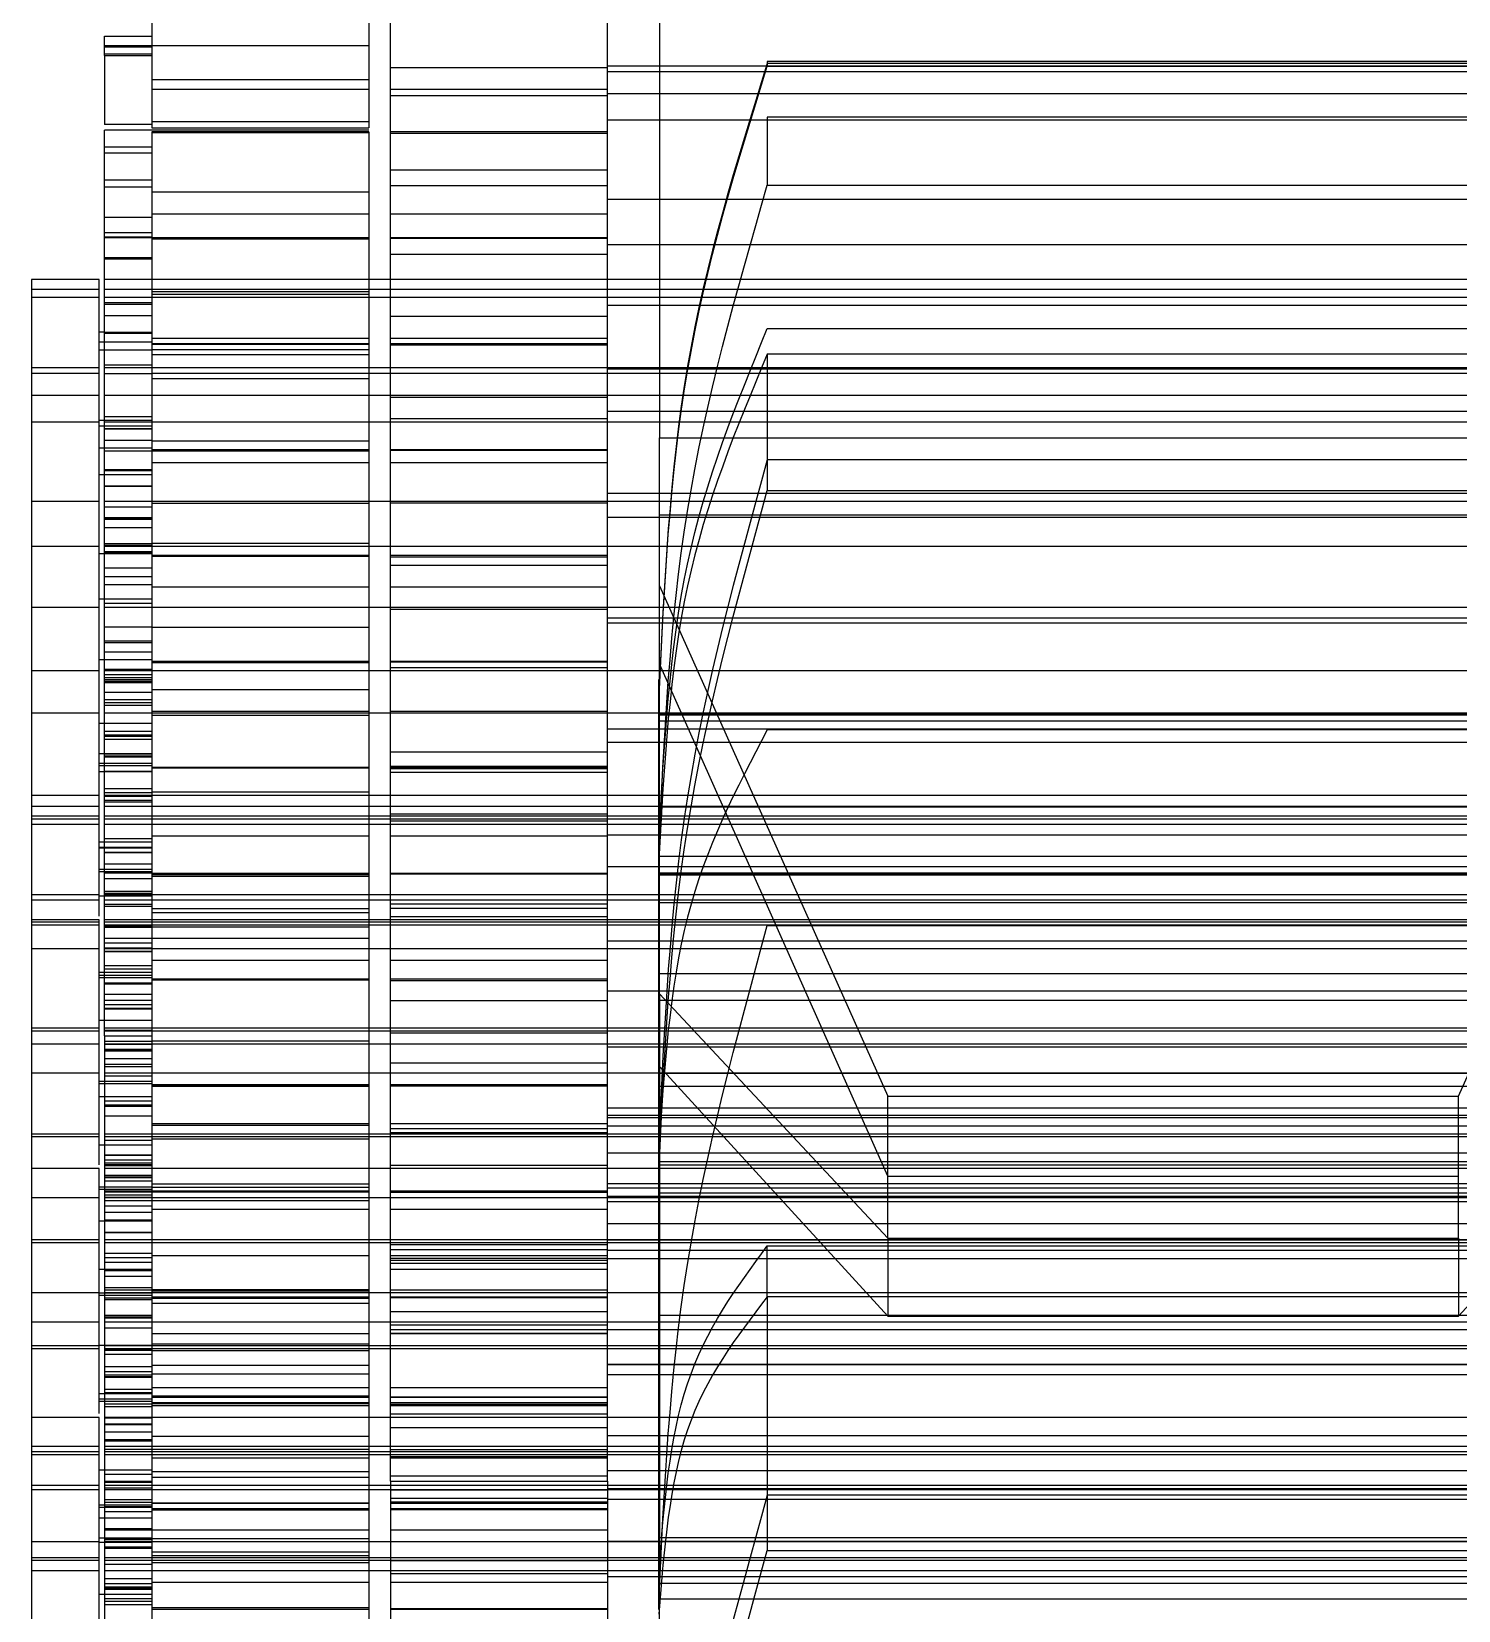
# Model space of a CAD drawing. Header units: metres. Extents: x 0 to 21025, y 0 to 14850.
# Drawn here: x 8624.15 to 8634.15, y 13126.2 to 13137.27 of the extents above; entities that cross this region are included whole.
import ezdxf

# ---------------------------------------------------------------- set-up
doc = ezdxf.new("R2010")
doc.units = ezdxf.units.M
doc.header["$LTSCALE"] = 25
doc.linetypes.add('HIDDEN2', pattern=[4.7625, 3.175, -1.5875])
doc.layers.add('ST1', color=7, linetype='HIDDEN2')

msp = doc.modelspace()

# ---------------------------------------------------------------- linework, layer by layer
at = {"layer": 'ST1'}
for p, q in [((8626.664, 13136.821), (8626.664, 13147.487)), ((8628.184, 13136.821), (8628.184, 13147.487)), ((8624.992, 13142.623), (8624.992, 13136.595)), ((8626.512, 13142.623), (8626.512, 13136.595)), ((8628.549, 13139.426), (8628.549, 13134.423)), ((8624.659, 13137.238), (8624.992, 13137.238)), ((8624.659, 13137.103), (8624.659, 13137.238)), ((8624.992, 13137.169), (8624.659, 13137.169)), ((8624.659, 13137.163), (8624.992, 13137.163)), ((8624.659, 13137.103), (8624.659, 13137.112)), ((8624.992, 13137.112), (8624.659, 13137.112)), ((8624.659, 13137.103), (8624.992, 13137.103)), ((8624.659, 13137.103), (8624.659, 13136.619)), ((8624.992, 13137.173), (8626.512, 13137.173)), ((8626.664, 13137.018), (8628.184, 13137.018)), ((8636.114, 13137.027), (8628.184, 13137.027)), ((8636.114, 13136.988), (8628.184, 13136.988)), ((8629.305, 13137.061), (8629.305, 13137.027)), ((8634.992, 13137.061), (8629.305, 13137.061)), ((8634.992, 13137.047), (8629.305, 13137.047)), ((8629.305, 13137.027), (8634.992, 13137.027)), ((8624.992, 13136.934), (8626.512, 13136.934)), ((8626.664, 13136.867), (8628.184, 13136.867)), ((8626.512, 13136.863), (8624.992, 13136.863)), ((8628.184, 13136.863), (8626.664, 13136.863)), ((8626.664, 13136.821), (8628.184, 13136.821)), ((8626.664, 13132.078), (8626.664, 13136.821)), ((8636.114, 13136.834), (8628.184, 13136.834)), ((8628.184, 13132.078), (8628.184, 13136.821)), ((8636.114, 13136.648), (8628.184, 13136.648)), ((8629.305, 13136.669), (8629.305, 13136.193)), ((8634.992, 13136.669), (8629.305, 13136.669)), ((8624.992, 13136.619), (8624.659, 13136.619)), ((8624.659, 13136.182), (8624.659, 13136.58)), ((8624.992, 13136.58), (8624.659, 13136.58)), ((8624.992, 13136.64), (8626.512, 13136.64)), ((8624.992, 13136.595), (8626.512, 13136.595)), ((8624.992, 13136.582), (8626.512, 13136.582)), ((8624.992, 13136.567), (8624.992, 13127.137)), ((8626.512, 13136.567), (8624.992, 13136.567)), ((8624.992, 13136.563), (8626.512, 13136.563)), ((8626.512, 13136.567), (8626.512, 13127.137)), ((8628.184, 13136.567), (8626.664, 13136.567)), ((8626.664, 13136.559), (8628.184, 13136.559)), ((8624.659, 13136.461), (8624.992, 13136.461)), ((8624.659, 13136.42), (8624.992, 13136.42)), ((8624.659, 13136.231), (8624.992, 13136.231)), ((8626.664, 13136.301), (8628.184, 13136.301)), ((8624.659, 13136.182), (8624.992, 13136.182)), ((8624.659, 13134.873), (8624.659, 13136.182)), ((8624.992, 13136.146), (8626.512, 13136.146)), ((8626.664, 13136.192), (8628.184, 13136.192)), ((8636.114, 13136.092), (8628.184, 13136.092)), ((8629.305, 13136.193), (8634.992, 13136.193)), ((8626.512, 13135.991), (8624.992, 13135.991)), ((8628.184, 13135.991), (8626.664, 13135.991)), ((8624.659, 13135.97), (8624.992, 13135.97)), ((8624.659, 13135.862), (8624.992, 13135.862)), ((8624.659, 13135.83), (8624.992, 13135.83)), ((8624.659, 13135.826), (8624.992, 13135.826)), ((8626.512, 13135.824), (8624.992, 13135.824)), ((8624.992, 13135.817), (8626.512, 13135.817)), ((8628.184, 13135.824), (8626.664, 13135.824)), ((8626.664, 13135.821), (8628.184, 13135.821)), ((8636.114, 13135.776), (8628.184, 13135.776)), ((8624.992, 13135.684), (8624.659, 13135.684)), ((8624.659, 13135.678), (8624.992, 13135.678)), ((8626.664, 13135.71), (8628.184, 13135.71)), ((8624.149, 13135.531), (8624.149, 13135.405)), ((8624.623, 13135.531), (8624.149, 13135.531)), ((8624.623, 13135.462), (8624.149, 13135.462)), ((8624.623, 13135.405), (8624.623, 13135.531)), ((8626.512, 13135.531), (8624.659, 13135.531)), ((8626.512, 13135.462), (8624.659, 13135.462)), ((8639.49, 13135.531), (8624.992, 13135.531)), ((8639.49, 13135.462), (8624.992, 13135.462)), ((8624.992, 13135.449), (8626.512, 13135.449)), ((8624.992, 13135.429), (8626.512, 13135.429)), ((8628.184, 13135.531), (8626.664, 13135.531)), ((8628.184, 13135.462), (8626.664, 13135.462)), ((8636.114, 13135.531), (8628.184, 13135.531)), ((8636.114, 13135.462), (8628.184, 13135.462)), ((8624.149, 13135.405), (8624.149, 13134.873)), ((8624.623, 13135.405), (8624.149, 13135.405)), ((8624.623, 13134.873), (8624.623, 13135.405)), ((8626.512, 13135.405), (8624.659, 13135.405)), ((8624.992, 13135.368), (8624.659, 13135.368)), ((8624.659, 13135.359), (8624.992, 13135.359)), ((8639.49, 13135.405), (8624.992, 13135.405)), ((8628.184, 13135.405), (8626.664, 13135.405)), ((8636.114, 13135.405), (8628.184, 13135.405)), ((8636.114, 13135.349), (8628.184, 13135.349)), ((8624.659, 13135.279), (8624.992, 13135.279)), ((8626.664, 13135.274), (8628.184, 13135.274)), ((8624.659, 13135.162), (8624.623, 13135.162)), ((8624.659, 13135.162), (8624.992, 13135.162)), ((8624.659, 13135.155), (8624.992, 13135.155)), ((8626.512, 13135.119), (8624.992, 13135.119)), ((8628.184, 13135.119), (8626.664, 13135.119)), ((8629.305, 13135.188), (8634.992, 13135.188)), ((8624.992, 13135.093), (8624.623, 13135.093)), ((8624.992, 13135.036), (8624.623, 13135.036)), ((8626.512, 13135.082), (8624.992, 13135.082)), ((8624.992, 13135.078), (8626.512, 13135.078)), ((8624.992, 13135.041), (8626.512, 13135.041)), ((8624.992, 13135.007), (8626.512, 13135.007)), ((8628.184, 13135.082), (8626.664, 13135.082)), ((8626.664, 13135.074), (8628.184, 13135.074)), ((8629.305, 13135.009), (8629.305, 13134.052)), ((8634.992, 13135.009), (8629.305, 13135.009)), ((8624.623, 13134.912), (8624.149, 13134.912)), ((8624.659, 13134.935), (8624.992, 13134.935)), ((8626.512, 13134.912), (8624.659, 13134.912)), ((8639.49, 13134.912), (8624.992, 13134.912)), ((8628.184, 13134.912), (8626.664, 13134.912)), ((8636.114, 13134.912), (8628.184, 13134.912)), ((8636.114, 13134.903), (8628.184, 13134.903)), ((8624.149, 13134.873), (8624.149, 13134.165)), ((8624.623, 13134.873), (8624.149, 13134.873)), ((8624.623, 13131.183), (8624.623, 13134.873)), ((8624.659, 13134.873), (8624.992, 13134.873)), ((8624.659, 13133.852), (8624.659, 13134.873)), ((8626.512, 13134.873), (8624.992, 13134.873)), ((8639.49, 13134.873), (8624.992, 13134.873)), ((8624.992, 13134.838), (8626.512, 13134.838)), ((8628.184, 13134.873), (8626.664, 13134.873)), ((8636.114, 13134.873), (8628.184, 13134.873)), ((8624.623, 13134.719), (8624.149, 13134.719)), ((8626.512, 13134.719), (8624.659, 13134.719)), ((8639.49, 13134.719), (8624.992, 13134.719)), ((8628.184, 13134.719), (8626.664, 13134.719)), ((8626.664, 13134.707), (8628.184, 13134.707)), ((8636.114, 13134.719), (8628.184, 13134.719)), ((8624.992, 13134.543), (8624.623, 13134.543)), ((8624.659, 13134.571), (8624.992, 13134.571)), ((8626.664, 13134.557), (8628.184, 13134.557)), ((8636.114, 13134.607), (8628.184, 13134.607)), ((8624.623, 13134.533), (8624.149, 13134.533)), ((8624.992, 13134.504), (8624.623, 13134.504)), ((8626.512, 13134.533), (8624.659, 13134.533)), ((8624.659, 13134.487), (8624.992, 13134.487)), ((8624.659, 13134.485), (8624.992, 13134.485)), ((8639.49, 13134.533), (8624.992, 13134.533)), ((8628.184, 13134.533), (8626.664, 13134.533)), ((8636.114, 13134.533), (8628.184, 13134.533)), ((8624.992, 13134.35), (8624.623, 13134.35)), ((8624.659, 13134.406), (8624.992, 13134.406)), ((8624.659, 13134.331), (8624.992, 13134.331)), ((8624.992, 13134.402), (8626.512, 13134.402)), ((8626.512, 13134.339), (8624.992, 13134.339)), ((8624.992, 13134.332), (8626.512, 13134.332)), ((8628.184, 13134.339), (8626.664, 13134.339)), ((8626.664, 13134.336), (8628.184, 13134.336)), ((8628.549, 13134.423), (8635.749, 13134.423)), ((8628.549, 13133.385), (8628.549, 13134.423)), ((8626.512, 13134.247), (8624.992, 13134.247)), ((8628.184, 13134.247), (8626.664, 13134.247)), ((8634.992, 13134.268), (8629.305, 13134.268)), ((8624.149, 13134.165), (8624.149, 13131.183)), ((8624.992, 13134.164), (8624.623, 13134.164)), ((8624.992, 13134.199), (8624.659, 13134.199)), ((8624.659, 13134.193), (8624.992, 13134.193)), ((8624.659, 13134.085), (8624.992, 13134.085)), ((8624.659, 13134.084), (8624.992, 13134.084)), ((8636.114, 13134.031), (8628.184, 13134.031)), ((8629.305, 13134.052), (8634.992, 13134.052)), ((8624.623, 13133.977), (8624.149, 13133.977)), ((8626.512, 13133.977), (8624.659, 13133.977)), ((8624.659, 13133.938), (8624.992, 13133.938)), ((8639.49, 13133.977), (8624.992, 13133.977)), ((8624.992, 13133.964), (8626.512, 13133.964)), ((8628.184, 13133.977), (8626.664, 13133.977)), ((8626.664, 13133.966), (8628.184, 13133.966)), ((8636.114, 13133.977), (8628.184, 13133.977)), ((8628.549, 13133.883), (8635.749, 13133.883)), ((8624.659, 13133.864), (8624.992, 13133.864)), ((8624.659, 13133.857), (8624.992, 13133.857)), ((8624.659, 13130.231), (8624.659, 13133.857)), ((8624.659, 13133.852), (8624.992, 13133.852)), ((8624.659, 13133.794), (8624.992, 13133.794)), ((8636.114, 13133.864), (8628.184, 13133.864)), ((8624.623, 13133.661), (8624.149, 13133.661)), ((8624.659, 13133.682), (8624.992, 13133.682)), ((8624.659, 13133.67), (8624.992, 13133.67)), ((8626.512, 13133.661), (8624.659, 13133.661)), ((8624.992, 13133.685), (8626.512, 13133.685)), ((8639.49, 13133.661), (8624.992, 13133.661)), ((8628.184, 13133.661), (8626.664, 13133.661)), ((8636.114, 13133.661), (8628.184, 13133.661)), ((8624.992, 13133.608), (8624.623, 13133.608)), ((8624.992, 13133.623), (8624.659, 13133.623)), ((8624.659, 13133.615), (8624.992, 13133.615)), ((8626.512, 13133.597), (8624.992, 13133.597)), ((8624.992, 13133.593), (8626.512, 13133.593)), ((8628.184, 13133.597), (8626.664, 13133.597)), ((8626.664, 13133.589), (8628.184, 13133.589)), ((8624.992, 13133.509), (8624.659, 13133.509)), ((8624.659, 13133.45), (8624.992, 13133.45)), ((8626.664, 13133.53), (8628.184, 13133.53)), ((8624.659, 13133.395), (8624.992, 13133.395)), ((8626.512, 13133.375), (8624.992, 13133.375)), ((8628.184, 13133.375), (8626.664, 13133.375)), ((8628.549, 13133.385), (8630.149, 13129.807)), ((8628.549, 13130.524), (8628.549, 13133.385)), ((8634.149, 13129.807), (8635.749, 13133.385)), ((8624.623, 13133.234), (8624.149, 13133.234)), ((8624.992, 13133.292), (8624.623, 13133.292)), ((8624.659, 13133.263), (8624.992, 13133.263)), ((8626.512, 13133.234), (8624.659, 13133.234)), ((8639.49, 13133.234), (8624.992, 13133.234)), ((8628.184, 13133.234), (8626.664, 13133.234)), ((8626.664, 13133.222), (8628.184, 13133.222)), ((8636.114, 13133.234), (8628.184, 13133.234)), ((8636.114, 13133.159), (8628.184, 13133.159)), ((8636.114, 13133.122), (8628.184, 13133.122)), ((8624.992, 13133.096), (8624.659, 13133.096)), ((8624.659, 13133), (8624.992, 13133)), ((8624.992, 13133.094), (8626.512, 13133.094)), ((8624.992, 13132.985), (8624.659, 13132.985)), ((8624.659, 13132.921), (8624.992, 13132.921)), ((8624.623, 13132.788), (8624.149, 13132.788)), ((8624.992, 13132.865), (8624.623, 13132.865)), ((8624.659, 13132.801), (8624.992, 13132.801)), ((8626.512, 13132.788), (8624.659, 13132.788)), ((8626.512, 13132.854), (8624.992, 13132.854)), ((8624.992, 13132.847), (8626.512, 13132.847)), ((8639.49, 13132.788), (8624.992, 13132.788)), ((8628.184, 13132.854), (8626.664, 13132.854)), ((8626.664, 13132.851), (8628.184, 13132.851)), ((8626.664, 13132.813), (8628.184, 13132.813)), ((8628.184, 13132.788), (8626.664, 13132.788)), ((8636.114, 13132.788), (8628.184, 13132.788)), ((8630.149, 13129.246), (8628.549, 13132.839)), ((8624.659, 13132.764), (8624.992, 13132.764)), ((8624.659, 13132.743), (8624.992, 13132.743)), ((8624.659, 13132.728), (8624.992, 13132.728)), ((8624.992, 13132.714), (8624.659, 13132.714)), ((8624.659, 13132.708), (8624.992, 13132.708)), ((8628.544, 13132.564), (8628.544, 13132.729)), ((8624.659, 13132.639), (8624.992, 13132.639)), ((8624.659, 13132.587), (8624.992, 13132.587)), ((8624.659, 13132.566), (8624.992, 13132.566)), ((8624.992, 13132.658), (8626.512, 13132.658)), ((8628.544, 13132.61), (8628.544, 13132.484)), ((8628.544, 13132.437), (8628.544, 13132.564)), ((8624.623, 13132.492), (8624.149, 13132.492)), ((8624.659, 13132.548), (8624.992, 13132.548)), ((8626.512, 13132.492), (8624.659, 13132.492)), ((8626.512, 13132.503), (8624.992, 13132.503)), ((8639.49, 13132.492), (8624.992, 13132.492)), ((8624.992, 13132.479), (8626.512, 13132.479)), ((8628.184, 13132.503), (8626.664, 13132.503)), ((8628.184, 13132.492), (8626.664, 13132.492)), ((8636.114, 13132.492), (8628.184, 13132.492)), ((8635.754, 13132.484), (8628.544, 13132.484)), ((8635.754, 13132.479), (8628.544, 13132.479)), ((8624.992, 13132.419), (8624.623, 13132.419)), ((8624.659, 13132.367), (8624.992, 13132.367)), ((8624.659, 13132.341), (8624.992, 13132.341)), ((8624.659, 13132.34), (8624.992, 13132.34)), ((8624.659, 13132.332), (8624.992, 13132.332)), ((8636.114, 13132.379), (8628.184, 13132.379)), ((8635.754, 13132.437), (8628.544, 13132.437)), ((8628.544, 13131.464), (8628.544, 13132.437)), ((8634.992, 13132.376), (8629.305, 13132.376)), ((8624.659, 13132.309), (8624.992, 13132.309)), ((8626.664, 13132.222), (8628.184, 13132.222)), ((8636.114, 13132.287), (8628.184, 13132.287)), ((8624.623, 13132.21), (8624.659, 13132.21)), ((8624.623, 13132.141), (8624.992, 13132.141)), ((8624.992, 13132.123), (8624.623, 13132.123)), ((8624.659, 13132.21), (8624.992, 13132.21)), ((8624.659, 13132.208), (8624.992, 13132.208)), ((8624.659, 13132.194), (8624.992, 13132.194)), ((8624.659, 13132.185), (8624.992, 13132.185)), ((8626.512, 13132.112), (8624.992, 13132.112)), ((8624.992, 13132.108), (8626.512, 13132.108)), ((8626.664, 13132.121), (8628.184, 13132.121)), ((8628.184, 13132.112), (8626.664, 13132.112)), ((8624.623, 13132.084), (8624.992, 13132.084)), ((8624.659, 13132.086), (8624.992, 13132.086)), ((8626.664, 13132.104), (8628.184, 13132.104)), ((8626.664, 13132.078), (8628.184, 13132.078)), ((8626.664, 13127.108), (8626.664, 13132.078)), ((8628.184, 13127.108), (8628.184, 13132.078)), ((8624.623, 13131.916), (8624.149, 13131.916)), ((8624.659, 13131.965), (8624.992, 13131.965)), ((8624.659, 13131.937), (8624.992, 13131.937)), ((8624.659, 13131.916), (8624.992, 13131.916)), ((8626.512, 13131.916), (8624.659, 13131.916)), ((8624.659, 13131.91), (8624.992, 13131.91)), ((8624.992, 13131.941), (8626.512, 13131.941)), ((8639.49, 13131.916), (8624.992, 13131.916)), ((8628.184, 13131.916), (8626.664, 13131.916)), ((8636.114, 13131.916), (8628.184, 13131.916)), ((8624.149, 13131.841), (8624.623, 13131.841)), ((8624.992, 13131.879), (8624.659, 13131.879)), ((8624.659, 13131.871), (8624.992, 13131.871)), ((8624.659, 13131.841), (8626.512, 13131.841)), ((8624.992, 13131.841), (8639.49, 13131.841)), ((8626.664, 13131.841), (8628.184, 13131.841)), ((8626.664, 13131.786), (8628.184, 13131.786)), ((8628.184, 13131.841), (8636.114, 13131.841)), ((8635.749, 13131.833), (8628.549, 13131.833)), ((8624.149, 13131.772), (8624.623, 13131.772)), ((8624.623, 13131.749), (8624.149, 13131.749)), ((8624.149, 13131.715), (8624.623, 13131.715)), ((8624.659, 13131.772), (8626.512, 13131.772)), ((8626.512, 13131.749), (8624.659, 13131.749)), ((8624.659, 13131.715), (8626.512, 13131.715)), ((8624.992, 13131.772), (8639.49, 13131.772)), ((8639.49, 13131.749), (8624.992, 13131.749)), ((8624.992, 13131.715), (8639.49, 13131.715)), ((8626.664, 13131.772), (8628.184, 13131.772)), ((8628.184, 13131.749), (8626.664, 13131.749)), ((8626.664, 13131.737), (8628.184, 13131.737)), ((8626.664, 13131.715), (8628.184, 13131.715)), ((8628.184, 13131.772), (8636.114, 13131.772)), ((8636.114, 13131.749), (8628.184, 13131.749)), ((8628.184, 13131.715), (8636.114, 13131.715)), ((8624.623, 13131.591), (8624.992, 13131.591)), ((8624.992, 13131.611), (8624.659, 13131.611)), ((8626.512, 13131.631), (8624.992, 13131.631)), ((8628.184, 13131.631), (8626.664, 13131.631)), ((8636.114, 13131.637), (8628.184, 13131.637)), ((8624.623, 13131.552), (8624.992, 13131.552)), ((8624.992, 13131.547), (8624.623, 13131.547)), ((8624.659, 13131.518), (8624.992, 13131.518)), ((8624.659, 13131.515), (8624.992, 13131.515)), ((8635.754, 13131.487), (8628.544, 13131.487)), ((8628.544, 13129.256), (8628.544, 13131.464)), ((8624.623, 13131.398), (8624.992, 13131.398)), ((8624.992, 13131.38), (8624.623, 13131.38)), ((8624.659, 13131.436), (8624.992, 13131.436)), ((8624.659, 13131.372), (8624.992, 13131.372)), ((8624.659, 13131.334), (8624.992, 13131.334)), ((8626.512, 13131.369), (8624.992, 13131.369)), ((8624.992, 13131.362), (8626.512, 13131.362)), ((8624.992, 13131.35), (8626.512, 13131.35)), ((8628.184, 13131.369), (8626.664, 13131.369)), ((8626.664, 13131.366), (8628.184, 13131.366)), ((8636.114, 13131.415), (8628.184, 13131.415)), ((8635.754, 13131.37), (8628.544, 13131.37)), ((8635.754, 13131.356), (8628.544, 13131.356)), ((8635.749, 13131.361), (8628.549, 13131.361)), ((8624.992, 13131.241), (8624.659, 13131.241)), ((8624.992, 13131.229), (8624.659, 13131.229)), ((8624.659, 13131.223), (8624.992, 13131.223)), ((8624.149, 13131.222), (8624.623, 13131.222)), ((8624.149, 13131.183), (8624.149, 13131.044)), ((8624.149, 13131.183), (8624.623, 13131.183)), ((8624.623, 13131.212), (8624.992, 13131.212)), ((8624.623, 13131.07), (8624.623, 13131.183)), ((8624.659, 13131.222), (8626.512, 13131.222)), ((8624.659, 13131.183), (8626.512, 13131.183)), ((8624.659, 13131.154), (8624.992, 13131.154)), ((8624.659, 13131.139), (8624.992, 13131.139)), ((8624.992, 13131.222), (8639.49, 13131.222)), ((8624.992, 13131.183), (8639.49, 13131.183)), ((8624.992, 13131.124), (8626.512, 13131.124)), ((8626.664, 13131.222), (8628.184, 13131.222)), ((8626.664, 13131.183), (8628.184, 13131.183)), ((8628.184, 13131.153), (8626.664, 13131.153)), ((8628.184, 13131.122), (8626.664, 13131.122)), ((8628.184, 13131.222), (8636.114, 13131.222)), ((8628.184, 13131.183), (8636.114, 13131.183)), ((8628.549, 13131.165), (8635.749, 13131.165)), ((8624.149, 13131.044), (8624.149, 13130.172)), ((8624.623, 13131.044), (8624.149, 13131.044)), ((8624.149, 13131.029), (8624.623, 13131.029)), ((8624.623, 13131.007), (8624.149, 13131.007)), ((8624.623, 13130.173), (8624.623, 13131.044)), ((8626.512, 13131.044), (8624.659, 13131.044)), ((8624.659, 13131.029), (8626.512, 13131.029)), ((8626.512, 13131.007), (8624.659, 13131.007)), ((8624.992, 13131.094), (8626.512, 13131.094)), ((8639.49, 13131.044), (8624.992, 13131.044)), ((8624.992, 13131.029), (8639.49, 13131.029)), ((8639.49, 13131.007), (8624.992, 13131.007)), ((8626.664, 13131.068), (8628.184, 13131.068)), ((8628.184, 13131.044), (8626.664, 13131.044)), ((8626.664, 13131.029), (8628.184, 13131.029)), ((8628.184, 13131.007), (8626.664, 13131.007)), ((8636.114, 13131.044), (8628.184, 13131.044)), ((8628.184, 13131.029), (8636.114, 13131.029)), ((8636.114, 13131.007), (8628.184, 13131.007)), ((8629.305, 13131.004), (8634.992, 13131.004)), ((8624.659, 13130.999), (8624.992, 13130.999)), ((8624.659, 13130.993), (8624.992, 13130.993)), ((8624.992, 13130.912), (8624.659, 13130.912)), ((8624.992, 13130.994), (8626.512, 13130.994)), ((8624.992, 13130.914), (8626.512, 13130.914)), ((8636.114, 13130.894), (8628.184, 13130.894)), ((8624.149, 13130.843), (8624.623, 13130.843)), ((8624.659, 13130.882), (8624.992, 13130.882)), ((8624.659, 13130.847), (8624.992, 13130.847)), ((8624.659, 13130.843), (8624.992, 13130.843)), ((8624.659, 13130.843), (8626.512, 13130.843)), ((8624.659, 13130.824), (8624.992, 13130.824)), ((8624.659, 13130.822), (8624.992, 13130.822)), ((8624.992, 13130.843), (8639.49, 13130.843)), ((8626.664, 13130.843), (8628.184, 13130.843)), ((8628.184, 13130.843), (8636.114, 13130.843)), ((8624.992, 13130.675), (8624.623, 13130.675)), ((8624.659, 13130.723), (8624.992, 13130.723)), ((8624.659, 13130.7), (8624.992, 13130.7)), ((8626.512, 13130.759), (8624.992, 13130.759)), ((8628.184, 13130.759), (8626.664, 13130.759)), ((8624.623, 13130.656), (8624.992, 13130.656)), ((8624.992, 13130.638), (8624.623, 13130.638)), ((8624.659, 13130.601), (8624.992, 13130.601)), ((8624.659, 13130.597), (8624.992, 13130.597)), ((8624.659, 13130.596), (8624.992, 13130.596)), ((8626.512, 13130.627), (8624.992, 13130.627)), ((8624.992, 13130.623), (8626.512, 13130.623)), ((8628.184, 13130.627), (8626.664, 13130.627)), ((8626.664, 13130.619), (8628.184, 13130.619)), ((8628.549, 13130.667), (8635.749, 13130.667)), ((8624.992, 13130.521), (8624.659, 13130.521)), ((8624.659, 13130.48), (8624.992, 13130.48)), ((8624.659, 13130.45), (8624.992, 13130.45)), ((8626.664, 13130.478), (8628.184, 13130.478)), ((8636.114, 13130.543), (8628.184, 13130.543)), ((8628.544, 13130.48), (8635.754, 13130.48)), ((8630.149, 13128.813), (8628.549, 13130.524)), ((8628.549, 13130.524), (8628.549, 13126.714)), ((8624.623, 13130.34), (8624.992, 13130.34)), ((8624.659, 13130.425), (8624.992, 13130.425)), ((8624.992, 13130.418), (8624.659, 13130.418)), ((8624.149, 13130.287), (8624.623, 13130.287)), ((8624.623, 13130.264), (8624.149, 13130.264)), ((8624.659, 13130.287), (8626.512, 13130.287)), ((8624.659, 13130.271), (8624.992, 13130.271)), ((8626.512, 13130.264), (8624.659, 13130.264)), ((8624.659, 13130.231), (8624.992, 13130.231)), ((8624.659, 13130.231), (8624.659, 13122.405)), ((8624.992, 13130.287), (8639.49, 13130.287)), ((8639.49, 13130.264), (8624.992, 13130.264)), ((8626.664, 13130.287), (8628.184, 13130.287)), ((8628.184, 13130.264), (8626.664, 13130.264)), ((8626.664, 13130.252), (8628.184, 13130.252)), ((8628.184, 13130.287), (8636.114, 13130.287)), ((8636.114, 13130.264), (8628.184, 13130.264)), ((8624.149, 13130.172), (8624.149, 13129.27)), ((8624.623, 13130.172), (8624.149, 13130.172)), ((8624.623, 13129.326), (8624.623, 13130.172)), ((8624.659, 13130.193), (8624.992, 13130.193)), ((8624.659, 13130.172), (8624.992, 13130.172)), ((8626.512, 13130.172), (8624.659, 13130.172)), ((8624.992, 13130.135), (8624.659, 13130.135)), ((8624.659, 13130.134), (8624.992, 13130.134)), ((8624.659, 13130.126), (8624.992, 13130.126)), ((8624.992, 13130.126), (8624.659, 13130.126)), ((8624.992, 13130.196), (8626.512, 13130.196)), ((8639.49, 13130.172), (8624.992, 13130.172)), ((8628.184, 13130.172), (8626.664, 13130.172)), ((8636.114, 13130.172), (8628.184, 13130.172)), ((8636.114, 13130.152), (8628.184, 13130.152)), ((8624.659, 13130.071), (8624.992, 13130.071)), ((8624.659, 13130.031), (8624.992, 13130.031)), ((8624.659, 13130.016), (8624.992, 13130.016)), ((8626.664, 13130.041), (8628.184, 13130.041)), ((8628.549, 13130.015), (8630.149, 13128.266)), ((8634.149, 13128.266), (8635.749, 13130.015)), ((8624.149, 13129.971), (8624.623, 13129.971)), ((8624.623, 13129.913), (8624.992, 13129.913)), ((8624.992, 13129.895), (8624.623, 13129.895)), ((8624.659, 13129.971), (8626.512, 13129.971)), ((8624.659, 13129.951), (8624.992, 13129.951)), ((8624.992, 13129.971), (8639.49, 13129.971)), ((8626.664, 13129.971), (8628.184, 13129.971)), ((8628.184, 13129.971), (8636.114, 13129.971)), ((8628.544, 13129.969), (8635.754, 13129.969)), ((8624.992, 13129.803), (8624.623, 13129.803)), ((8626.512, 13129.887), (8624.992, 13129.887)), ((8626.512, 13129.884), (8624.992, 13129.884)), ((8624.992, 13129.877), (8626.512, 13129.877)), ((8628.184, 13129.887), (8626.664, 13129.887)), ((8628.184, 13129.884), (8626.664, 13129.884)), ((8626.664, 13129.881), (8628.184, 13129.881)), ((8628.544, 13129.877), (8635.754, 13129.877)), ((8630.149, 13128.813), (8630.149, 13129.807)), ((8630.149, 13129.807), (8634.149, 13129.807)), ((8634.149, 13128.813), (8634.149, 13129.807)), ((8624.659, 13129.774), (8624.992, 13129.774)), ((8624.992, 13129.744), (8624.659, 13129.744)), ((8624.659, 13129.738), (8624.992, 13129.738)), ((8628.184, 13129.726), (8636.114, 13129.726)), ((8624.659, 13129.669), (8624.992, 13129.669)), ((8626.512, 13129.613), (8624.992, 13129.613)), ((8624.992, 13129.605), (8626.512, 13129.605)), ((8628.184, 13129.613), (8626.664, 13129.613)), ((8628.184, 13129.579), (8626.664, 13129.579)), ((8636.114, 13129.671), (8628.184, 13129.671)), ((8628.184, 13129.657), (8636.114, 13129.657)), ((8628.184, 13129.6), (8636.114, 13129.6)), ((8624.149, 13129.544), (8624.623, 13129.544)), ((8624.623, 13129.522), (8624.149, 13129.522)), ((8624.623, 13129.467), (8624.992, 13129.467)), ((8624.659, 13129.544), (8626.512, 13129.544)), ((8626.512, 13129.522), (8624.659, 13129.522)), ((8624.992, 13129.496), (8624.659, 13129.496)), ((8624.992, 13129.544), (8639.49, 13129.544)), ((8639.49, 13129.522), (8624.992, 13129.522)), ((8624.992, 13129.509), (8626.512, 13129.509)), ((8628.184, 13129.55), (8626.664, 13129.55)), ((8626.664, 13129.544), (8628.184, 13129.544)), ((8628.184, 13129.522), (8626.664, 13129.522)), ((8628.184, 13129.544), (8636.114, 13129.544)), ((8636.114, 13129.522), (8628.184, 13129.522)), ((8624.659, 13129.397), (8624.992, 13129.397)), ((8624.659, 13129.395), (8624.992, 13129.395)), ((8624.659, 13129.362), (8624.992, 13129.362)), ((8636.114, 13129.409), (8628.184, 13129.409)), ((8635.754, 13129.346), (8628.544, 13129.346)), ((8624.149, 13129.3), (8624.149, 13128.428)), ((8624.623, 13129.3), (8624.149, 13129.3)), ((8624.623, 13128.428), (8624.623, 13129.3)), ((8624.659, 13129.339), (8624.992, 13129.339)), ((8624.659, 13129.328), (8624.992, 13129.328)), ((8624.659, 13129.322), (8624.992, 13129.322)), ((8626.512, 13129.3), (8624.659, 13129.3)), ((8624.659, 13129.254), (8624.992, 13129.254)), ((8624.659, 13129.249), (8624.992, 13129.249)), ((8624.659, 13129.238), (8624.992, 13129.238)), ((8639.49, 13129.3), (8624.992, 13129.3)), ((8626.664, 13129.324), (8628.184, 13129.324)), ((8628.184, 13129.3), (8626.664, 13129.3)), ((8636.114, 13129.3), (8628.184, 13129.3)), ((8635.754, 13129.323), (8628.544, 13129.323)), ((8628.544, 13129.128), (8628.544, 13129.256)), ((8630.149, 13129.246), (8634.149, 13129.246)), ((8624.623, 13129.171), (8624.992, 13129.171)), ((8624.992, 13129.153), (8624.623, 13129.153)), ((8624.659, 13129.215), (8624.992, 13129.215)), ((8624.659, 13129.144), (8624.992, 13129.144)), ((8624.659, 13129.136), (8624.992, 13129.136)), ((8626.512, 13129.19), (8624.992, 13129.19)), ((8624.992, 13129.169), (8626.512, 13129.169)), ((8626.512, 13129.142), (8624.992, 13129.142)), ((8624.992, 13129.138), (8626.512, 13129.138)), ((8628.184, 13129.142), (8626.664, 13129.142)), ((8626.664, 13129.134), (8628.184, 13129.134)), ((8636.114, 13129.193), (8628.184, 13129.193)), ((8636.114, 13129.162), (8628.184, 13129.162)), ((8635.754, 13129.128), (8628.544, 13129.128)), ((8628.544, 13126.209), (8628.544, 13129.128)), ((8624.149, 13129.098), (8624.623, 13129.098)), ((8624.659, 13129.116), (8624.992, 13129.116)), ((8624.659, 13129.099), (8624.992, 13129.099)), ((8624.659, 13129.098), (8626.512, 13129.098)), ((8624.659, 13129.077), (8624.992, 13129.077)), ((8624.992, 13129.036), (8624.659, 13129.036)), ((8624.992, 13129.098), (8639.49, 13129.098)), ((8626.512, 13129.074), (8624.992, 13129.074)), ((8626.512, 13129.014), (8624.992, 13129.014)), ((8626.664, 13129.098), (8628.184, 13129.098)), ((8628.184, 13129.014), (8626.664, 13129.014)), ((8628.184, 13129.107), (8636.114, 13129.107)), ((8628.184, 13129.098), (8636.114, 13129.098)), ((8628.184, 13129.068), (8636.114, 13129.068)), ((8624.992, 13128.931), (8624.623, 13128.931)), ((8624.659, 13128.995), (8624.992, 13128.995)), ((8624.659, 13128.94), (8624.992, 13128.94)), ((8628.184, 13128.914), (8636.114, 13128.914)), ((8624.149, 13128.802), (8624.623, 13128.802)), ((8624.659, 13128.853), (8624.992, 13128.853)), ((8624.659, 13128.851), (8624.992, 13128.851)), ((8624.659, 13128.802), (8626.512, 13128.802)), ((8624.992, 13128.802), (8639.49, 13128.802)), ((8626.664, 13128.802), (8628.184, 13128.802)), ((8628.184, 13128.802), (8636.114, 13128.802)), ((8636.114, 13128.799), (8628.184, 13128.799)), ((8630.149, 13128.813), (8634.149, 13128.813)), ((8630.149, 13128.813), (8630.149, 13128.266)), ((8634.149, 13128.813), (8634.149, 13128.266)), ((8624.623, 13128.779), (8624.149, 13128.779)), ((8626.512, 13128.779), (8624.659, 13128.779)), ((8624.659, 13128.706), (8624.992, 13128.706)), ((8639.49, 13128.779), (8624.992, 13128.779)), ((8624.992, 13128.69), (8626.512, 13128.69)), ((8628.184, 13128.779), (8626.664, 13128.779)), ((8626.664, 13128.767), (8628.184, 13128.767)), ((8626.664, 13128.733), (8628.184, 13128.733)), ((8626.664, 13128.69), (8628.184, 13128.69)), ((8636.114, 13128.779), (8628.184, 13128.779)), ((8628.184, 13128.728), (8636.114, 13128.728)), ((8629.305, 13128.758), (8634.992, 13128.758)), ((8629.305, 13128.402), (8629.305, 13128.758)), ((8624.623, 13128.595), (8624.992, 13128.595)), ((8624.992, 13128.674), (8624.659, 13128.674)), ((8624.992, 13128.641), (8624.659, 13128.641)), ((8624.659, 13128.586), (8624.992, 13128.586)), ((8626.664, 13128.672), (8628.184, 13128.672)), ((8626.664, 13128.658), (8628.184, 13128.658)), ((8626.664, 13128.638), (8628.184, 13128.638)), ((8626.664, 13128.595), (8628.184, 13128.595)), ((8636.114, 13128.667), (8628.184, 13128.667)), ((8624.659, 13128.546), (8624.992, 13128.546)), ((8624.659, 13128.466), (8624.992, 13128.466)), ((8624.149, 13128.428), (8624.149, 13127.556)), ((8624.623, 13128.428), (8624.149, 13128.428)), ((8624.623, 13127.582), (8624.623, 13128.428)), ((8624.623, 13128.428), (8624.992, 13128.428)), ((8624.992, 13128.41), (8624.623, 13128.41)), ((8624.659, 13128.449), (8624.992, 13128.449)), ((8624.659, 13128.428), (8624.992, 13128.428)), ((8626.512, 13128.428), (8624.659, 13128.428)), ((8624.992, 13128.391), (8624.659, 13128.391)), ((8624.659, 13128.382), (8624.992, 13128.382)), ((8624.992, 13128.452), (8626.512, 13128.452)), ((8624.992, 13128.443), (8626.512, 13128.443)), ((8639.49, 13128.428), (8624.992, 13128.428)), ((8626.512, 13128.399), (8624.992, 13128.399)), ((8624.992, 13128.392), (8626.512, 13128.392)), ((8624.992, 13128.357), (8626.512, 13128.357)), ((8628.184, 13128.447), (8626.664, 13128.447)), ((8628.184, 13128.428), (8626.664, 13128.428)), ((8628.184, 13128.399), (8626.664, 13128.399)), ((8626.664, 13128.396), (8628.184, 13128.396)), ((8636.114, 13128.428), (8628.184, 13128.428)), ((8629.305, 13128.402), (8629.305, 13126.623)), ((8634.992, 13128.402), (8629.305, 13128.402)), ((8624.659, 13128.272), (8624.992, 13128.272)), ((8624.992, 13128.259), (8624.659, 13128.259)), ((8624.659, 13128.253), (8624.992, 13128.253)), ((8626.664, 13128.297), (8628.184, 13128.297)), ((8628.544, 13128.273), (8635.754, 13128.273)), ((8630.149, 13128.266), (8634.149, 13128.266)), ((8624.149, 13128.226), (8624.623, 13128.226)), ((8624.659, 13128.226), (8626.512, 13128.226)), ((8624.659, 13128.184), (8624.992, 13128.184)), ((8624.992, 13128.226), (8639.49, 13128.226)), ((8626.512, 13128.142), (8624.992, 13128.142)), ((8626.664, 13128.226), (8628.184, 13128.226)), ((8628.184, 13128.202), (8626.664, 13128.202)), ((8626.664, 13128.172), (8628.184, 13128.172)), ((8626.664, 13128.145), (8628.184, 13128.145)), ((8628.184, 13128.142), (8626.664, 13128.142)), ((8628.184, 13128.226), (8636.114, 13128.226)), ((8628.184, 13128.172), (8636.114, 13128.172)), ((8624.149, 13128.059), (8624.623, 13128.059)), ((8624.623, 13128.037), (8624.149, 13128.037)), ((8624.992, 13128.059), (8624.623, 13128.059)), ((8624.659, 13128.059), (8626.512, 13128.059)), ((8626.512, 13128.037), (8624.659, 13128.037)), ((8624.659, 13128.03), (8624.992, 13128.03)), ((8624.659, 13128.028), (8624.992, 13128.028)), ((8624.992, 13128.072), (8626.512, 13128.072)), ((8624.992, 13128.059), (8639.49, 13128.059)), ((8639.49, 13128.037), (8624.992, 13128.037)), ((8624.992, 13128.024), (8626.512, 13128.024)), ((8626.664, 13128.059), (8628.184, 13128.059)), ((8628.184, 13128.037), (8626.664, 13128.037)), ((8628.184, 13128.059), (8636.114, 13128.059)), ((8636.114, 13128.037), (8628.184, 13128.037)), ((8624.659, 13128), (8624.992, 13128)), ((8624.659, 13127.912), (8624.992, 13127.912)), ((8624.992, 13127.921), (8626.512, 13127.921)), ((8636.114, 13127.927), (8628.184, 13127.927)), ((8636.114, 13127.924), (8628.184, 13127.924)), ((8624.659, 13127.877), (8624.992, 13127.877)), ((8624.659, 13127.854), (8624.992, 13127.854)), ((8624.659, 13127.843), (8624.992, 13127.843)), ((8624.659, 13127.837), (8624.992, 13127.837)), ((8624.992, 13127.861), (8626.512, 13127.861)), ((8628.184, 13127.856), (8636.114, 13127.856)), ((8624.623, 13127.723), (8624.992, 13127.723)), ((8624.623, 13127.686), (8624.992, 13127.686)), ((8624.659, 13127.753), (8624.992, 13127.753)), ((8624.992, 13127.752), (8624.659, 13127.752)), ((8624.659, 13127.73), (8624.992, 13127.73)), ((8624.992, 13127.766), (8626.512, 13127.766)), ((8626.512, 13127.705), (8624.992, 13127.705)), ((8624.992, 13127.697), (8626.512, 13127.697)), ((8626.664, 13127.766), (8628.184, 13127.766)), ((8626.664, 13127.701), (8628.184, 13127.701)), ((8626.664, 13127.697), (8628.184, 13127.697)), ((8624.992, 13127.668), (8624.623, 13127.668)), ((8624.659, 13127.651), (8624.992, 13127.651)), ((8624.659, 13127.631), (8624.992, 13127.631)), ((8626.512, 13127.657), (8624.992, 13127.657)), ((8624.992, 13127.653), (8626.512, 13127.653)), ((8624.992, 13127.64), (8626.512, 13127.64)), ((8628.184, 13127.657), (8626.664, 13127.657)), ((8626.664, 13127.649), (8628.184, 13127.649)), ((8626.664, 13127.64), (8628.184, 13127.64)), ((8626.664, 13127.58), (8628.184, 13127.58)), ((8624.149, 13127.556), (8624.149, 13127.047)), ((8624.623, 13127.556), (8624.149, 13127.556)), ((8624.623, 13127.047), (8624.623, 13127.556)), ((8626.512, 13127.556), (8624.659, 13127.556)), ((8624.992, 13127.551), (8624.659, 13127.551)), ((8624.659, 13127.51), (8624.992, 13127.51)), ((8624.659, 13127.51), (8624.992, 13127.51)), ((8624.659, 13127.505), (8624.992, 13127.505)), ((8639.49, 13127.556), (8624.992, 13127.556)), ((8628.184, 13127.556), (8626.664, 13127.556)), ((8626.664, 13127.485), (8628.184, 13127.485)), ((8636.114, 13127.556), (8628.184, 13127.556)), ((8624.149, 13127.354), (8624.623, 13127.354)), ((8624.659, 13127.455), (8624.992, 13127.455)), ((8624.659, 13127.4), (8624.992, 13127.4)), ((8624.659, 13127.391), (8624.992, 13127.391)), ((8624.659, 13127.354), (8624.992, 13127.354)), ((8624.659, 13127.354), (8626.512, 13127.354)), ((8624.992, 13127.425), (8626.512, 13127.425)), ((8624.992, 13127.354), (8639.49, 13127.354)), ((8626.664, 13127.354), (8628.184, 13127.354)), ((8628.184, 13127.429), (8636.114, 13127.429)), ((8628.184, 13127.354), (8636.114, 13127.354)), ((8624.149, 13127.317), (8624.623, 13127.317)), ((8624.623, 13127.294), (8624.149, 13127.294)), ((8624.659, 13127.333), (8624.992, 13127.333)), ((8624.659, 13127.317), (8626.512, 13127.317)), ((8626.512, 13127.294), (8624.659, 13127.294)), ((8626.512, 13127.33), (8624.992, 13127.33)), ((8624.992, 13127.317), (8639.49, 13127.317)), ((8639.49, 13127.294), (8624.992, 13127.294)), ((8626.512, 13127.27), (8624.992, 13127.27)), ((8626.664, 13127.33), (8628.184, 13127.33)), ((8626.664, 13127.317), (8628.184, 13127.317)), ((8628.184, 13127.294), (8626.664, 13127.294)), ((8626.664, 13127.282), (8628.184, 13127.282)), ((8628.184, 13127.27), (8626.664, 13127.27)), ((8628.184, 13127.317), (8636.114, 13127.317)), ((8636.114, 13127.294), (8628.184, 13127.294)), ((8624.992, 13127.187), (8624.623, 13127.187)), ((8624.992, 13127.156), (8624.659, 13127.156)), ((8624.992, 13127.176), (8626.512, 13127.176)), ((8624.992, 13127.137), (8626.512, 13127.137)), ((8624.992, 13127.137), (8624.992, 13123.224)), ((8626.512, 13127.137), (8626.512, 13123.224)), ((8626.664, 13127.147), (8628.184, 13127.147)), ((8636.114, 13127.182), (8628.184, 13127.182)), ((8624.623, 13127.078), (8624.149, 13127.078)), ((8624.149, 13127.047), (8624.149, 13126.339)), ((8624.623, 13127.047), (8624.149, 13127.047)), ((8624.623, 13123.357), (8624.623, 13127.047)), ((8624.659, 13127.108), (8624.992, 13127.108)), ((8624.659, 13127.107), (8624.992, 13127.107)), ((8624.659, 13127.101), (8624.992, 13127.101)), ((8626.512, 13127.078), (8624.659, 13127.078)), ((8624.659, 13127.061), (8624.992, 13127.061)), ((8626.512, 13127.047), (8624.659, 13127.047)), ((8639.49, 13127.078), (8624.992, 13127.078)), ((8639.49, 13127.047), (8624.992, 13127.047)), ((8626.664, 13127.108), (8626.664, 13119.282)), ((8626.664, 13127.108), (8628.184, 13127.108)), ((8628.184, 13127.078), (8626.664, 13127.078)), ((8626.664, 13127.049), (8628.184, 13127.049)), ((8628.184, 13127.047), (8626.664, 13127.047)), ((8628.184, 13127.108), (8628.184, 13119.282)), ((8636.114, 13127.078), (8628.184, 13127.078)), ((8636.114, 13127.054), (8628.184, 13127.054)), ((8636.114, 13127.047), (8628.184, 13127.047)), ((8624.623, 13126.943), (8624.992, 13126.943)), ((8624.992, 13126.925), (8624.623, 13126.925)), ((8624.659, 13126.981), (8624.992, 13126.981)), ((8624.659, 13126.961), (8624.992, 13126.961)), ((8624.992, 13126.929), (8624.659, 13126.929)), ((8624.659, 13126.928), (8624.992, 13126.928)), ((8624.992, 13126.958), (8626.512, 13126.958)), ((8624.992, 13126.954), (8626.512, 13126.954)), ((8626.512, 13126.914), (8624.992, 13126.914)), ((8624.992, 13126.907), (8626.512, 13126.907)), ((8626.664, 13126.989), (8628.184, 13126.989)), ((8628.184, 13126.962), (8626.664, 13126.962)), ((8626.664, 13126.954), (8628.184, 13126.954)), ((8628.184, 13126.914), (8626.664, 13126.914)), ((8626.664, 13126.911), (8628.184, 13126.911)), ((8628.184, 13126.983), (8636.114, 13126.983)), ((8634.992, 13127.01), (8629.305, 13127.01)), ((8624.623, 13126.851), (8624.992, 13126.851)), ((8624.659, 13126.897), (8624.992, 13126.897)), ((8624.992, 13126.709), (8624.623, 13126.709)), ((8624.992, 13126.774), (8624.659, 13126.774)), ((8624.659, 13126.768), (8624.992, 13126.768)), ((8624.659, 13126.705), (8624.992, 13126.705)), ((8624.659, 13126.699), (8624.992, 13126.699)), ((8624.992, 13126.768), (8626.512, 13126.768)), ((8624.992, 13126.708), (8626.512, 13126.708)), ((8626.664, 13126.768), (8628.184, 13126.768)), ((8628.184, 13126.687), (8636.114, 13126.687)), ((8628.549, 13126.714), (8635.749, 13126.714)), ((8628.549, 13125.6), (8628.549, 13126.714)), ((8624.623, 13126.684), (8624.149, 13126.684)), ((8624.149, 13126.574), (8624.623, 13126.574)), ((8624.992, 13126.678), (8624.623, 13126.678)), ((8626.512, 13126.684), (8624.659, 13126.684)), ((8624.659, 13126.683), (8624.992, 13126.683)), ((8624.992, 13126.646), (8624.659, 13126.646)), ((8624.659, 13126.638), (8624.992, 13126.638)), ((8624.659, 13126.574), (8626.512, 13126.574)), ((8639.49, 13126.684), (8624.992, 13126.684)), ((8624.992, 13126.613), (8626.512, 13126.613)), ((8624.992, 13126.587), (8626.512, 13126.587)), ((8624.992, 13126.574), (8639.49, 13126.574)), ((8628.184, 13126.684), (8626.664, 13126.684)), ((8626.664, 13126.574), (8628.184, 13126.574)), ((8636.114, 13126.684), (8628.184, 13126.684)), ((8628.184, 13126.574), (8636.114, 13126.574)), ((8629.305, 13126.623), (8634.992, 13126.623)), ((8624.623, 13126.552), (8624.149, 13126.552)), ((8624.149, 13126.482), (8624.623, 13126.482)), ((8626.512, 13126.552), (8624.659, 13126.552)), ((8624.659, 13126.528), (8624.992, 13126.528)), ((8624.659, 13126.482), (8626.512, 13126.482)), ((8639.49, 13126.552), (8624.992, 13126.552)), ((8624.992, 13126.539), (8626.512, 13126.539)), ((8624.992, 13126.482), (8639.49, 13126.482)), ((8626.664, 13126.553), (8628.184, 13126.553)), ((8628.184, 13126.552), (8626.664, 13126.552)), ((8626.664, 13126.482), (8628.184, 13126.482)), ((8636.114, 13126.552), (8628.184, 13126.552)), ((8628.184, 13126.482), (8636.114, 13126.482)), ((8624.659, 13126.427), (8624.992, 13126.427)), ((8624.659, 13126.392), (8624.992, 13126.392)), ((8624.659, 13126.369), (8624.992, 13126.369)), ((8624.659, 13126.359), (8624.992, 13126.359)), ((8626.512, 13126.398), (8624.992, 13126.398)), ((8628.184, 13126.458), (8626.664, 13126.458)), ((8628.184, 13126.398), (8626.664, 13126.398)), ((8636.114, 13126.439), (8628.184, 13126.439)), ((8635.754, 13126.392), (8628.544, 13126.392)), ((8624.149, 13126.339), (8624.149, 13123.357)), ((8624.992, 13126.315), (8624.623, 13126.315)), ((8624.659, 13126.352), (8624.992, 13126.352)), ((8624.659, 13126.286), (8624.992, 13126.286)), ((8624.659, 13126.268), (8624.992, 13126.268)), ((8624.659, 13126.245), (8624.992, 13126.245)), ((8628.549, 13126.285), (8635.749, 13126.285)), ((8626.512, 13126.22), (8624.992, 13126.22)), ((8624.992, 13126.212), (8626.512, 13126.212)), ((8626.664, 13126.216), (8628.184, 13126.216)), ((8626.664, 13126.212), (8628.184, 13126.212))]:
    msp.add_line(p, q, dxfattribs=at)
for points, knots in [([(8629.305, 13137.047), (8629.089, 13136.355), (8628.657, 13134.974), (8628.581, 13133.397), (8628.544, 13132.61)], [0, 0, 0, 0, 0.500372, 1, 1, 1, 1]), ([(8628.544, 13132.564), (8628.581, 13133.355), (8628.657, 13134.938), (8629.089, 13136.33), (8629.305, 13137.027)], [0, 0, 0, 0, 0.499479, 1, 1, 1, 1]), ([(8628.544, 13131.499), (8628.581, 13132.313), (8628.657, 13133.945), (8629.089, 13135.443), (8629.305, 13136.193)], [0, 0, 0, 0, 0.499098, 1, 1, 1, 1]), ([(8628.544, 13131.597), (8628.581, 13132.267), (8628.657, 13133.611), (8629.089, 13134.662), (8629.305, 13135.188)], [0, 0, 0, 0, 0.499464, 1, 1, 1, 1]), ([(8629.305, 13135.009), (8629.089, 13134.492), (8628.657, 13133.458), (8628.581, 13132.129), (8628.544, 13131.464)], [0, 0, 0, 0, 0.500133, 1, 1, 1, 1]), ([(8629.305, 13134.268), (8629.089, 13133.487), (8628.657, 13131.925), (8628.581, 13130.291), (8628.544, 13129.475)], [0, 0, 0, 0, 0.500513, 1, 1, 1, 1]), ([(8628.544, 13129.256), (8628.581, 13130.071), (8628.657, 13131.703), (8629.089, 13133.269), (8629.305, 13134.052)], [0, 0, 0, 0, 0.499419, 1, 1, 1, 1]), ([(8629.305, 13132.376), (8629.089, 13131.965), (8628.657, 13131.145), (8628.581, 13129.994), (8628.544, 13129.419)], [0, 0, 0, 0, 0.500514, 1, 1, 1, 1]), ([(8628.544, 13126.254), (8628.581, 13127.045), (8628.657, 13128.631), (8629.089, 13130.212), (8629.305, 13131.004)], [0, 0, 0, 0, 0.499427, 1, 1, 1, 1]), ([(8628.544, 13126.471), (8628.581, 13126.941), (8628.657, 13127.882), (8629.089, 13128.466), (8629.305, 13128.758)], [0, 0, 0, 0, 0.499124, 1, 1, 1, 1]), ([(8629.305, 13128.402), (8629.089, 13128.12), (8628.657, 13127.558), (8628.581, 13126.637), (8628.544, 13126.176)], [0, 0, 0, 0, 0.5002609, 1, 1, 1, 1]), ([(8629.305, 13127.01), (8629.089, 13126.232), (8628.657, 13124.678), (8628.581, 13123.184), (8628.544, 13122.438)], [0, 0, 0, 0, 0.500534, 1, 1, 1, 1]), ([(8628.544, 13122.073), (8628.581, 13122.813), (8628.657, 13124.297), (8629.089, 13125.847), (8629.305, 13126.623)], [0, 0, 0, 0, 0.499098, 1, 1, 1, 1])]:
    msp.add_open_spline(points, degree=3, knots=knots, dxfattribs=at)

doc.saveas('drawing.dxf')
